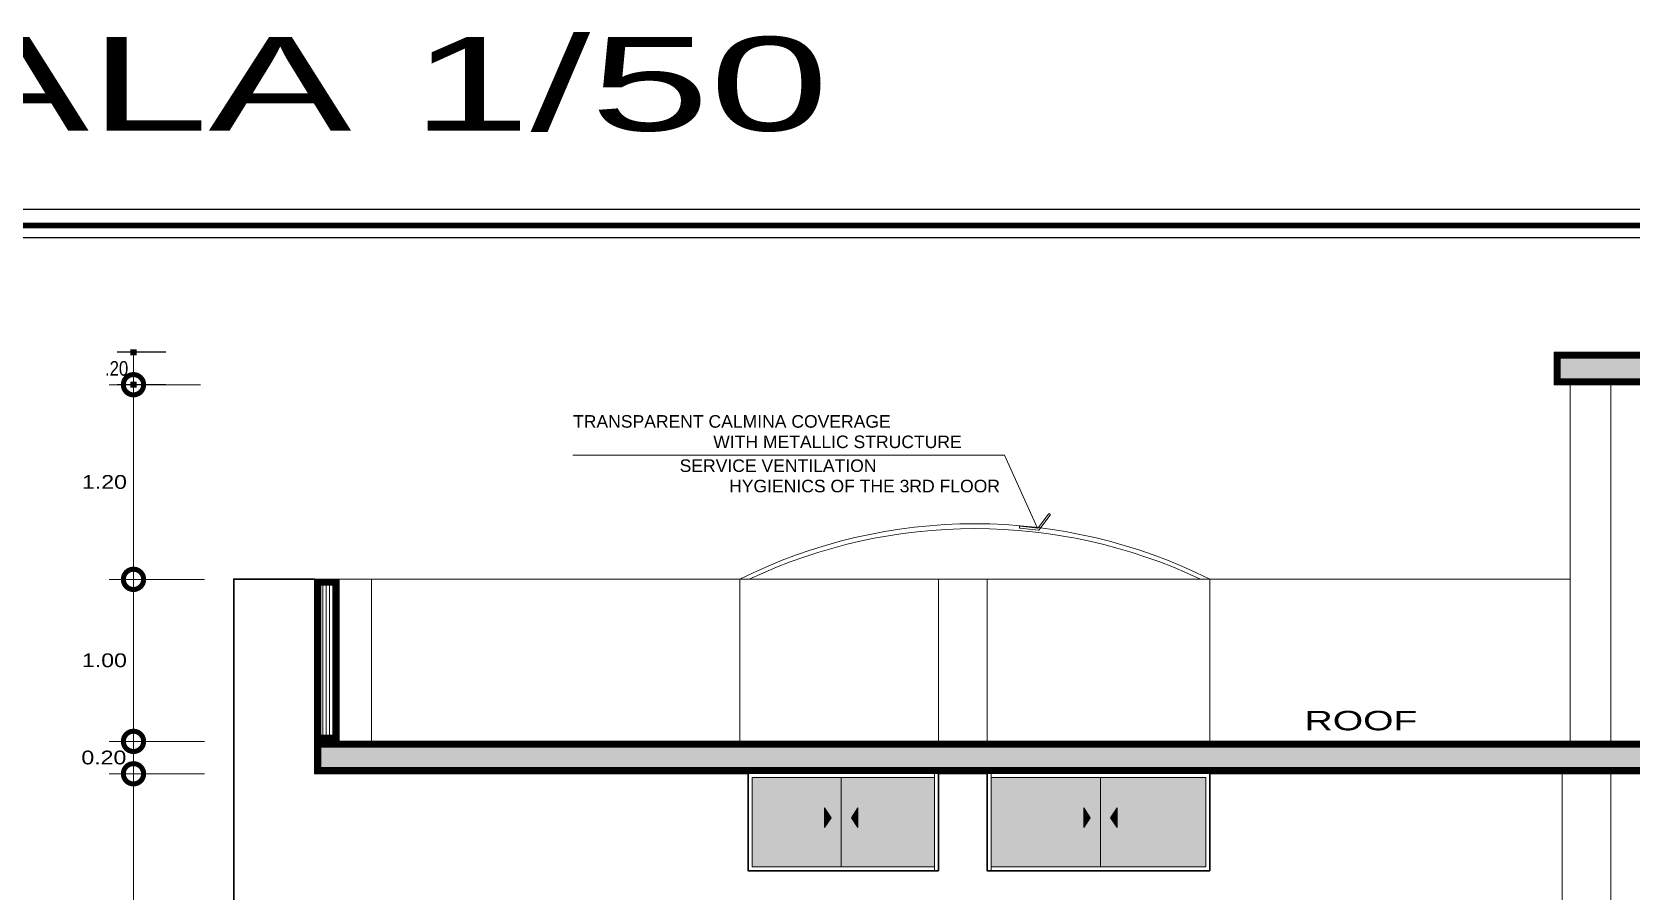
# Model space of a CAD drawing. Header units: millimetres. Extents: x 1555 to 3397, y 790 to 1592.
# Drawn here: x 1710.23 to 1720.1, y 814.46 to 819.76 of the extents above; entities that cross this region are included whole.
import ezdxf
from ezdxf.enums import TextEntityAlignment as Align

# ---------------------------------------------------------------- set-up
doc = ezdxf.new("R2010")
doc.units = ezdxf.units.MM
doc.layers.get('0').update_dxf_attribs({"lineweight": 5})
doc.layers.get('Defpoints').update_dxf_attribs({"lineweight": 5})
for name, color, linetype, lineweight in [('0-Hach de Muro Alto', 145, 'Continuous', 5), ('0-Muro Alto', 145, 'Continuous', 5), ('02', 2, 'Continuous', 5), ('CONCRETO DE LOSA ALIGERADO', 251, 'Continuous', 5), ('COTA', 250, 'Continuous', 9), ('COTAS', 7, 'Continuous', 9), ('LOSA STDIO ARQ', 7, 'Continuous', 13), ('MARCO DE MENBRETE', 252, 'Continuous', 25), ('MURO ELEV', 7, 'Continuous', 20), ('PISO DE TERMINADO', 7, 'Continuous', 5), ('Tex', 251, 'Continuous', 9), ('TEXT2', 7, 'Continuous', 9), ('TEXTO COTA50', 57, 'Continuous', 13), ('VENTANA', 150, 'Continuous', 5), ('VENTANA ELEV', 144, 'Continuous', 5)]:
    doc.layers.add(name, color=color, linetype=linetype, lineweight=lineweight)
for name, color, linetype, lineweight, true_color in [('COLUMNA ELEVACION', 7, 'Continuous', 9, 0x44484a), ('MARCO  LOGITO LM', 7, 'Continuous', 25, 0x5b584a), ('MUEBLESSS', 7, 'Continuous', 0, 0x3d3d3d), ('MURO INTERIOR 01', 7, 'Continuous', 30, 0x4b4d46), ('RELLENO DE MURO CORTE', 7, 'Continuous', 5, 0x5b605f), ('TEXTO', 7, 'Continuous', 20, 0x51594d)]:
    doc.layers.add(name, color=color, linetype=linetype, lineweight=lineweight, true_color=true_color)
doc.layers.add('LOGO', color=7, linetype='Continuous')
doc.styles.add('DETALLES', font='techl___.ttf')
doc.styles.add('HUGO1', font='swisse.ttf')
doc.styles.add('STYLE1-50EJES', font='swissel.ttf', dxfattribs={"width": 1.2, "height": 0.085})
doc.styles.add('TEXTO AMBIENTES', font='', dxfattribs={"width": 1.75, "height": 0.2})
doc.styles.add('TEXTO-AMBIENTES', font='GOTHIC.TTF', dxfattribs={"width": 1.5, "height": 0.125})
doc.styles.get('TEXTO AMBIENTES').set_extended_font_data('Gulim')
doc.dimstyles.new('50$0', dxfattribs={"dimscale": 0, "dimtxt": 0.09, "dimasz": 0.038, "dimexe": 0.1, "dimexo": 0.05, "dimgap": 0.02, "dimtad": 2, "dimtih": 1, "dimtoh": 1, "dimlfac": -1, "dimzin": 4, "dimdsep": 46, "dimtxsty": 'DETALLES', "dimblk": 'BOXFILLED', "dimcen": 2.5, "dimclrd": 256, "dimclre": 256, "dimclrt": 256, "dimazin": 0, "dimtfac": 1, "dimtmove": 0, "dimatfit": 2, "dimldrblk": 'DOT', "dimfxl": 0.2, "dimfxlon": 1, "dimtolj": 1, "dimtzin": 0, "dimlwd": -1, "dimarcsym": 0})
doc.dimstyles.new('DIM-1-50ejes', dxfattribs={"dimtxt": 0.085, "dimasz": 0.25, "dimexe": 0.15, "dimexo": 0.18, "dimgap": 0.03, "dimtad": 2, "dimtih": 1, "dimtoh": 1, "dimzin": 0, "dimdsep": 46, "dimtxsty": 'STYLE1-50EJES', "dimblk1": 'DOTSMALL', "dimblk2": 'DOTSMALL', "dimsah": 1, "dimcen": 2.75, "dimclrd": 256, "dimclre": 256, "dimclrt": 256, "dimazin": 0, "dimtfac": 1, "dimtix": 1, "dimtmove": 0, "dimatfit": 3, "dimldrblk": 'DOTSMALL', "dimfxl": 1, "dimfxlon": 1, "dimtolj": 1, "dimtzin": 0, "dimlwd": -1, "dimlwe": -1, "dimarcsym": 0})

# ---------------------------------------------------------------- blocks, each defined once
blk = doc.blocks.new('_DOTSMALL')
at = {"color": 0, "linetype": 'ByBlock', "const_width": 0.5}
blk.add_lwpolyline([(-0.0625, 0, 1), (0.0625, 0, 1)], format="xyb", close=True, dxfattribs=at)
blk = doc.blocks.new('*D460')
at = {"layer": 'COTAS', "transparency": 16777216}
for p, q in [((1711.2946, 815.1791), (1710.706, 815.1791)), ((1710.856, 813.1291), (1710.856, 815.1791)), ((1711.5446, 813.1291), (1710.706, 813.1291))]:
    blk.add_line(p, q, dxfattribs=at)
at = {"layer": 'Defpoints', "color": 0, "transparency": 16777216}
for p in [(1710.856, 815.1791), (1711.4746, 815.1791), (1711.7246, 813.1291)]:
    blk.add_point(p, dxfattribs=at)
at = {"layer": 'COTAS', "transparency": 16777216, "xscale": 0.25, "yscale": 0.25, "zscale": 0.25}
for p, rotation in [((1710.856, 815.1791), 90), ((1710.856, 813.1291), 270)]:
    blk.add_blockref('_DOTSMALL', p, dxfattribs=dict(at, rotation=rotation))
at = {"layer": 'COTAS', "transparency": 16777216, "insert": (1710.6729, 814.1541), "char_height": 0.085, "attachment_point": 5, "style": 'STYLE1-50EJES'}
blk.add_mtext('\\A1;2.05', dxfattribs=at)
blk = doc.blocks.new('*D461')
at = {"layer": 'COTAS', "transparency": 16777216}
for p, q in [((1711.2946, 815.3791), (1710.706, 815.3791)), ((1710.856, 815.1791), (1710.856, 815.3791)), ((1711.2946, 815.1791), (1710.706, 815.1791))]:
    blk.add_line(p, q, dxfattribs=at)
at = {"layer": 'Defpoints', "color": 0, "transparency": 16777216}
for p in [(1710.856, 815.3791), (1711.4746, 815.3791), (1711.4746, 815.1791)]:
    blk.add_point(p, dxfattribs=at)
at = {"layer": 'COTAS', "transparency": 16777216, "xscale": 0.25, "yscale": 0.25, "zscale": 0.25}
for p, rotation in [((1710.856, 815.3791), 90), ((1710.856, 815.1791), 270)]:
    blk.add_blockref('_DOTSMALL', p, dxfattribs=dict(at, rotation=rotation))
at = {"layer": 'COTAS', "transparency": 16777216, "insert": (1710.673, 815.2791), "char_height": 0.085, "attachment_point": 5, "style": 'STYLE1-50EJES'}
blk.add_mtext('\\A1;0.20', dxfattribs=at)
blk = doc.blocks.new('*D462')
at = {"layer": 'COTAS', "transparency": 16777216}
for p, q in [((1711.2946, 816.3791), (1710.706, 816.3791)), ((1710.856, 815.3791), (1710.856, 816.3791)), ((1711.2946, 815.3791), (1710.706, 815.3791))]:
    blk.add_line(p, q, dxfattribs=at)
at = {"layer": 'Defpoints', "color": 0, "transparency": 16777216}
for p in [(1710.856, 816.3791), (1711.4746, 816.3791), (1711.4746, 815.3791)]:
    blk.add_point(p, dxfattribs=at)
at = {"layer": 'COTAS', "transparency": 16777216, "xscale": 0.25, "yscale": 0.25, "zscale": 0.25}
for p, rotation in [((1710.856, 816.3791), 90), ((1710.856, 815.3791), 270)]:
    blk.add_blockref('_DOTSMALL', p, dxfattribs=dict(at, rotation=rotation))
at = {"layer": 'COTAS', "transparency": 16777216, "insert": (1710.6767, 815.8791), "char_height": 0.085, "attachment_point": 5, "style": 'STYLE1-50EJES'}
blk.add_mtext('\\A1;1.00', dxfattribs=at)
blk = doc.blocks.new('*D463')
at = {"layer": 'COTAS', "transparency": 16777216}
for p, q in [((1711.2694, 817.5805), (1710.706, 817.5805)), ((1710.856, 816.3791), (1710.856, 817.5805)), ((1711.2946, 816.3791), (1710.706, 816.3791))]:
    blk.add_line(p, q, dxfattribs=at)
at = {"layer": 'Defpoints', "color": 0, "transparency": 16777216}
for p in [(1710.856, 817.5805), (1711.4494, 817.5805), (1711.4746, 816.3791)]:
    blk.add_point(p, dxfattribs=at)
at = {"layer": 'COTAS', "transparency": 16777216, "xscale": 0.25, "yscale": 0.25, "zscale": 0.25}
for p, rotation in [((1710.856, 817.5805), 90), ((1710.856, 816.3791), 270)]:
    blk.add_blockref('_DOTSMALL', p, dxfattribs=dict(at, rotation=rotation))
at = {"layer": 'COTAS', "transparency": 16777216, "insert": (1710.6767, 816.9798), "char_height": 0.085, "attachment_point": 5, "style": 'STYLE1-50EJES'}
blk.add_mtext('\\A1;1.20', dxfattribs=at)
blk = doc.blocks.new('_BOXFILLED')
at = {"color": 0, "linetype": 'ByBlock'}
blk.add_line((-0.5, 0), (-1, 0), dxfattribs=at)
blk.add_solid([(-0.5, 0.5), (0.5, 0.5), (-0.5, -0.5), (0.5, -0.5)], dxfattribs=at)
blk = doc.blocks.new('*D464')
at = {"layer": 'COTA', "lineweight": -2, "transparency": 16777216}
for p, q in [((1711.056, 817.7805), (1710.756, 817.7805)), ((1711.056, 817.5805), (1710.756, 817.5805))]:
    blk.add_line(p, q, dxfattribs=at)
at = {"layer": 'COTA', "transparency": 16777216}
blk.add_line((1710.856, 817.6185), (1710.856, 817.7425), dxfattribs=at)
at = {"layer": 'Defpoints', "color": 0, "transparency": 16777216}
for p in [(1710.856, 817.7805), (1711.4649, 817.7805), (1711.4494, 817.5805)]:
    blk.add_point(p, dxfattribs=at)
at = {"layer": 'COTA', "transparency": 16777216, "xscale": 0.038, "yscale": 0.038, "zscale": 0.038}
for p, rotation in [((1710.856, 817.7805), 90), ((1710.856, 817.5805), 270)]:
    blk.add_blockref('_BOXFILLED', p, dxfattribs=dict(at, rotation=rotation))
at = {"layer": 'COTA', "transparency": 16777216, "insert": (1710.7519, 817.6805), "char_height": 0.09, "attachment_point": 5, "style": 'DETALLES'}
blk.add_mtext('\\A1;.20', dxfattribs=at)
blk = doc.blocks.new('_Dot')
at = {"layer": '02', "color": 0, "lineweight": -2}
blk.add_line((-0.5, 0), (-1, 0), dxfattribs=at)
at = {"layer": '02', "color": 0, "const_width": 0.5}
blk.add_lwpolyline([(-0.25, 0, 1), (0.25, 0, 1)], format="xyb", close=True, dxfattribs=at)

msp = doc.modelspace()

# ---------------------------------------------------------------- hatches: boundary and pattern name
at = {"layer": 'CONCRETO DE LOSA ALIGERADO'}
h = msp.add_hatch(dxfattribs=at)
h.set_pattern_fill('CONCRETE', color=256, scale=0.18, style=0, pattern_type=2)
h.set_pattern_definition([(45, (298.61798, -143.04007), (0, 0.180000819), [0.0254556, -0.050913, 0.0127278, -0.0763668, 0.0254556, -0.063639641]), (135, (298.73498, -143.03107), (-0.180000819, 0), [0.02545578, -0.0381834, 0.0127278, -0.063639, 0.02545578, -0.089096681]), (63.434949, (298.590976, -143.06707), (9e-12, 0.18), [0.020124, -0.080496, 0.020124, -0.080502118]), (116.565051, (298.590976, -143.06707), (-7e-11, 0.18), [0.020124, -0.080496, 0.020124, -0.080502118]), (0, (298.59098, -143.04907), (0, 0.18), [0.009, -0.072, 0.018, -0.072, 0.009]), (0, (298.59098, -143.02207), (0, 0.18), [-0.027, 0.018, -0.072, 0, -0.063, 0]), (0, (298.59098, -143.01307), (0, 0.18), [-0.072, 0, -0.054, 0.018, -0.036, 0]), (0, (298.59098, -142.98607), (0, 0.18), [-0.036, 0, -0.045, 0.018, -0.081, 0]), (0, (298.59098, -142.95907), (0, 0.18), [-0.036, 0.018, -0.072, 0.018, -0.036, 0]), (0, (298.59098, -142.91407), (0, 0.18), [-0.027, 0.018, -0.036, 0, -0.099, 0]), (0, (298.59098, -142.90507), (0, 0.18), [-0.036, 0, -0.108, 0.018, -0.018, 0]), (90, (298.59998, -143.03107), (-0.18, 0), [-0.054, 0, -0.054, 0, -0.072, 0]), (90, (298.61798, -143.06707), (-0.18, 0), [-0.027, 0.018, -0.072, 0, -0.063, 0]), (90, (298.63598, -143.06707), (-0.18, 0), [-0.072, 0, -0.063, 0.018, -0.027, 0]), (90, (298.73498, -143.06707), (-0.18, 0), [-0.036, 0.018, -0.09, 0.018, -0.018, 0]), (90, (298.60898, -143.04907), (-0.18, 0), [-0.054, 0, -0.063, 0, -0.063, 0]), (90, (298.62698, -143.04907), (-0.18, 0), [-0.045, 0, -0.099, 0, -0.036, 0]), (90, (298.64498, -143.04007), (-0.18, 0), [-0.09, 0, -0.027, 0, -0.063, 0]), (90, (298.65398, -143.05807), (-0.18, 0), [-0.081, 0, -0.036, 0, -0.045, 0]), (90, (298.67198, -143.03107), (-0.18, 0), [-0.072, 0, -0.027, 0, -0.072, 0]), (90, (298.68098, -143.02207), (-0.18, 0), [-0.081, 0, -0.036, 0, -0.063, 0]), (90, (298.68998, -143.06707), (-0.18, 0), [-0.108, 0, -0.045, 0, -0.027, 0]), (90, (298.69898, -143.04007), (-0.18, 0), [-0.036, 0, -0.072, 0, -0.072, 0]), (90, (298.70798, -143.04907), (-0.18, 0), [-0.081, 0, -0.045, 0, -0.054, 0]), (90, (298.71698, -143.05807), (-0.18, 0), [-0.072, 0, -0.054, 0, -0.054, 0]), (90, (298.73498, -143.04907), (-0.18, 0), [-0.054, 0, -0.054, 0, -0.072, 0]), (90, (298.75298, -143.04007), (-0.18, 0), [-0.072, 0, -0.036, 0, -0.072, 0]), (90, (298.76198, -143.03107), (-0.18, 0), [-0.027, 0, -0.108, 0, -0.045, 0])])
h.paths.add_polyline_path([(1723.1746, 817.58055), (1723.1746, 817.78055), (1719.6246, 817.78055), (1719.6246, 817.58055)])
h = msp.add_hatch(dxfattribs=at)
h.set_pattern_fill('CONCRETE', color=256, scale=0.18, style=0, pattern_type=2)
h.set_pattern_definition([(45, (290.96798, -145.44007), (0, 0.180000819), [0.0254556, -0.050913, 0.0127278, -0.0763668, 0.0254556, -0.063639641]), (135, (291.08498, -145.43107), (-0.180000819, 0), [0.02545578, -0.0381834, 0.0127278, -0.063639, 0.02545578, -0.089096681]), (63.434949, (290.940976, -145.46707), (9e-12, 0.18), [0.020124, -0.080496, 0.020124, -0.080502118]), (116.565051, (290.940976, -145.46707), (-7e-11, 0.18), [0.020124, -0.080496, 0.020124, -0.080502118]), (0, (290.94098, -145.44907), (0, 0.18), [0.009, -0.072, 0.018, -0.072, 0.009]), (0, (290.94098, -145.42207), (0, 0.18), [-0.027, 0.018, -0.072, 0, -0.063, 0]), (0, (290.94098, -145.41307), (0, 0.18), [-0.072, 0, -0.054, 0.018, -0.036, 0]), (0, (290.94098, -145.38607), (0, 0.18), [-0.036, 0, -0.045, 0.018, -0.081, 0]), (0, (290.94098, -145.35907), (0, 0.18), [-0.036, 0.018, -0.072, 0.018, -0.036, 0]), (0, (290.94098, -145.31407), (0, 0.18), [-0.027, 0.018, -0.036, 0, -0.099, 0]), (0, (290.94098, -145.30507), (0, 0.18), [-0.036, 0, -0.108, 0.018, -0.018, 0]), (90, (290.94998, -145.43107), (-0.18, 0), [-0.054, 0, -0.054, 0, -0.072, 0]), (90, (290.96798, -145.46707), (-0.18, 0), [-0.027, 0.018, -0.072, 0, -0.063, 0]), (90, (290.98598, -145.46707), (-0.18, 0), [-0.072, 0, -0.063, 0.018, -0.027, 0]), (90, (291.08498, -145.46707), (-0.18, 0), [-0.036, 0.018, -0.09, 0.018, -0.018, 0]), (90, (290.95898, -145.44907), (-0.18, 0), [-0.054, 0, -0.063, 0, -0.063, 0]), (90, (290.97698, -145.44907), (-0.18, 0), [-0.045, 0, -0.099, 0, -0.036, 0]), (90, (290.99498, -145.44007), (-0.18, 0), [-0.09, 0, -0.027, 0, -0.063, 0]), (90, (291.00398, -145.45807), (-0.18, 0), [-0.081, 0, -0.036, 0, -0.045, 0]), (90, (291.02198, -145.43107), (-0.18, 0), [-0.072, 0, -0.027, 0, -0.072, 0]), (90, (291.03098, -145.42207), (-0.18, 0), [-0.081, 0, -0.036, 0, -0.063, 0]), (90, (291.03998, -145.46707), (-0.18, 0), [-0.108, 0, -0.045, 0, -0.027, 0]), (90, (291.04898, -145.44007), (-0.18, 0), [-0.036, 0, -0.072, 0, -0.072, 0]), (90, (291.05798, -145.44907), (-0.18, 0), [-0.081, 0, -0.045, 0, -0.054, 0]), (90, (291.06698, -145.45807), (-0.18, 0), [-0.072, 0, -0.054, 0, -0.054, 0]), (90, (291.08498, -145.44907), (-0.18, 0), [-0.054, 0, -0.054, 0, -0.072, 0]), (90, (291.10298, -145.44007), (-0.18, 0), [-0.072, 0, -0.036, 0, -0.072, 0]), (90, (291.11198, -145.43107), (-0.18, 0), [-0.027, 0, -0.108, 0, -0.045, 0])])
h.paths.add_polyline_path([(1723.1746, 815.18055), (1723.1746, 815.38055), (1711.9746, 815.38055), (1711.9746, 815.18055)])
at = {"layer": 'PISO DE TERMINADO'}
h = msp.add_hatch(color=256, dxfattribs=at)
h.set_gradient(color1=(43, 165, 202), one_color=1, tint=1)
h.paths.add_polyline_path([(1715.7996, 815.15555), (1714.6746, 815.15555), (1714.6746, 814.60555), (1715.7996, 814.60555)])
h = msp.add_hatch(color=256, dxfattribs=at)
h.set_gradient(color1=(43, 165, 202), one_color=1, tint=1)
h.paths.add_polyline_path([(1717.4746, 815.15555), (1716.1496, 815.15555), (1716.1496, 814.60555), (1717.4746, 814.60555)])
at = {"layer": 'RELLENO DE MURO CORTE'}
h = msp.add_hatch(dxfattribs=at)
h.set_pattern_fill('_USER', color=256, scale=0.02, angle=90, style=0, pattern_type=0)
h.set_pattern_definition([(90, (-21.494493, 24.85458), (-0.02, 1e-18), [])])
h.paths.add_polyline_path([(1712.1046, 816.36055), (1711.9946, 816.36055), (1711.9946, 815.40055), (1712.1046, 815.40055)])
at = {"layer": 'VENTANA ELEV'}
h = msp.add_hatch(color=256, dxfattribs=at)
h.dxf.hatch_style = 1
h.paths.add_polyline_path([(1715.12118, 814.96834), (1715.12118, 814.84684), (1715.16168, 814.90759)])
h = msp.add_hatch(color=256, dxfattribs=at)
h.dxf.hatch_style = 1
h.paths.add_polyline_path([(1715.32802, 814.96834), (1715.32802, 814.84684), (1715.28752, 814.90759)])
h = msp.add_hatch(color=256, dxfattribs=at)
h.dxf.hatch_style = 1
h.paths.add_polyline_path([(1716.72118, 814.96834), (1716.72118, 814.84684), (1716.76168, 814.90759)])
h = msp.add_hatch(color=256, dxfattribs=at)
h.dxf.hatch_style = 1
h.paths.add_polyline_path([(1716.92802, 814.96834), (1716.92802, 814.84684), (1716.88752, 814.90759)])

# ---------------------------------------------------------------- linework, layer by layer
at = {"layer": '0-Hach de Muro Alto', "const_width": 0.04}
msp.add_lwpolyline([(1712.1046, 816.36055), (1711.9946, 816.36055), (1711.9946, 815.40055), (1712.1046, 815.40055)], close=True, dxfattribs=at)
at = {"layer": '0-Muro Alto'}
msp.add_lwpolyline([(1712.1246, 816.38055), (1711.9746, 816.38055), (1711.9746, 815.38055), (1712.1246, 815.38055)], close=True, dxfattribs=at)
at = {"layer": 'COLUMNA ELEVACION'}
for points in [[(1719.9746, 817.58055), (1719.7246, 817.58055), (1719.7246, 815.38055), (1719.9746, 815.38055)], [(1712.3246, 816.38055), (1712.1246, 816.38055), (1712.1246, 815.38055), (1712.3246, 815.38055)], [(1716.1246, 816.38055), (1715.8246, 816.38055), (1715.8246, 815.38055), (1716.1246, 815.38055)], [(1719.9746, 815.18055), (1719.6746, 815.18055), (1719.6746, 812.23055), (1719.9746, 812.23055)]]:
    msp.add_lwpolyline(points, close=True, dxfattribs=at)
at = {"layer": 'LOGO'}
msp.add_lwpolyline([(1730.63266, 789.52369), (1689.17793, 789.52369), (1689.17793, 818.66337), (1730.63266, 818.66337)], close=True, dxfattribs=at)
at = {"layer": 'LOSA STDIO ARQ'}
for points in [[(1719.6246, 817.78055), (1723.1746, 817.78055), (1723.1746, 817.58055), (1719.6246, 817.58055)], [(1723.1746, 815.38055), (1711.9746, 815.38055), (1711.9746, 815.18055), (1723.1746, 815.18055)]]:
    msp.add_lwpolyline(points, close=True, dxfattribs=at)
at = {"layer": 'LOSA STDIO ARQ', "const_width": 0.04}
for points in [[(1719.6446, 817.76055), (1723.1546, 817.76055), (1723.1546, 817.60055), (1719.6446, 817.60055)], [(1711.9946, 815.36055), (1723.1546, 815.36055), (1723.1546, 815.20055), (1711.9946, 815.20055)]]:
    msp.add_lwpolyline(points, close=True, dxfattribs=at)
at = {"layer": 'MARCO  LOGITO LM', "ltscale": 0.8, "const_width": 0.03358}
msp.add_lwpolyline([(1689.27793, 818.56337), (1730.53266, 818.56337), (1730.53266, 789.62369), (1689.27793, 789.62369)], close=True, dxfattribs=at)
at = {"layer": 'MARCO DE MENBRETE'}
msp.add_lwpolyline([(1689.35293, 818.48837), (1730.45766, 818.48837), (1730.45766, 789.69869), (1689.35293, 789.69869)], close=True, dxfattribs=at)
at = {"layer": 'MUEBLESSS'}
for p, q in [((1715.2246, 815.15555), (1715.2246, 814.60555)), ((1716.8246, 815.15555), (1716.8246, 814.60555))]:
    msp.add_line(p, q, dxfattribs=at)
at = {"layer": 'MURO ELEV'}
for points in [[(1715.8246, 816.38055), (1712.3246, 816.38055), (1712.3246, 815.38055), (1715.8246, 815.38055)], [(1714.5996, 816.38055), (1717.4996, 816.38055), (1717.4996, 815.38055), (1714.5996, 815.38055)], [(1719.7246, 816.38055), (1716.1246, 816.38055), (1716.1246, 815.38055), (1719.7246, 815.38055)], [(1715.7996, 815.18055), (1714.6496, 815.18055), (1714.6496, 814.58055), (1715.7996, 814.58055)], [(1717.4996, 815.18055), (1716.1496, 815.18055), (1716.1496, 814.58055), (1717.4996, 814.58055)]]:
    msp.add_lwpolyline(points, close=True, dxfattribs=at)
at = {"layer": 'MURO INTERIOR 01'}
msp.add_lwpolyline([(1720.9746, 815.18055), (1719.9746, 815.18055), (1719.9746, 815.18055), (1719.7246, 815.18055), (1719.7246, 815.18055), (1717.4996, 815.18055), (1717.4996, 814.58055), (1716.1246, 814.58055), (1716.1246, 815.18055), (1716.0746, 815.18055), (1716.0746, 815.18055), (1715.8746, 815.18055), (1715.8746, 815.18055), (1715.8246, 815.18055), (1715.8246, 814.58055), (1714.6496, 814.58055), (1714.6496, 815.18055), (1712.2246, 815.18055), (1712.2246, 815.18055), (1711.9746, 815.18055), (1711.9746, 815.38055), (1711.9746, 816.38055), (1711.4746, 816.38055), (1711.4746, 808.88055)], dxfattribs=at)
at = {"layer": 'TEXTO COTA50'}
msp.add_lwpolyline([(1716.43378, 816.69937), (1716.23291, 817.14513), (1713.56701, 817.14513)], dxfattribs=at)
msp.add_lwpolyline([(1716.32981, 816.69497), (1716.44065, 816.68218, 0.2679492), (1716.44621, 816.68459), (1716.51271, 816.77418, 0.4142136), (1716.51145, 816.78266), (1716.51145, 816.78266, 0.4142136), (1716.50298, 816.7814), (1716.44065, 816.69742, -0.2679492), (1716.43509, 816.69501), (1716.3312, 816.707, 0.4142136), (1716.32448, 816.70168), (1716.32448, 816.70168, 0.4142136)], format="xyb", close=True, dxfattribs=at)
at = {"layer": 'VENTANA'}
for centre, radius, start, end in [((1716.0496, 813.47414), 3.24803, 63.485486, 116.514514), ((1716.0496, 813.42546), 3.26671, 64.770329, 115.229671)]:
    msp.add_arc(centre, radius, start, end, dxfattribs=at)
at = {"layer": 'VENTANA ELEV'}
for points in [[(1715.7996, 815.15555), (1714.6746, 815.15555), (1714.6746, 814.60555), (1715.7996, 814.60555)], [(1717.4746, 815.15555), (1716.1496, 815.15555), (1716.1496, 814.60555), (1717.4746, 814.60555)], [(1715.12118, 814.96834), (1715.16168, 814.90759), (1715.12118, 814.84684)], [(1715.12118, 814.96834), (1715.12118, 814.84684), (1715.16168, 814.90759)], [(1715.32802, 814.96834), (1715.28752, 814.90759), (1715.32802, 814.84684)], [(1715.32802, 814.96834), (1715.32802, 814.84684), (1715.28752, 814.90759)], [(1716.72118, 814.96834), (1716.76168, 814.90759), (1716.72118, 814.84684)], [(1716.72118, 814.96834), (1716.72118, 814.84684), (1716.76168, 814.90759)], [(1716.92802, 814.96834), (1716.88752, 814.90759), (1716.92802, 814.84684)], [(1716.92802, 814.96834), (1716.92802, 814.84684), (1716.88752, 814.90759)]]:
    msp.add_lwpolyline(points, close=True, dxfattribs=at)

# ---------------------------------------------------------------- texts
at = {"layer": 'Tex', "style": 'TEXTO AMBIENTES', "width": 1.75}
msp.add_text('A1 ESACALA 1/50', height=0.5786728, dxfattribs=at).set_placement((1709.62532, 819.43736), align=Align.MIDDLE_CENTER)
at = {"layer": 'TEXT2', "insert": (1718.43254, 815.5066), "char_height": 0.12, "width": 1.311925, "attachment_point": 5, "style": 'TEXTO-AMBIENTES'}
msp.add_mtext('\\A1;ROOF', dxfattribs=at)
at = {"layer": 'TEXTO', "ltscale": 0.03, "style": 'HUGO1'}
for s, p in [('TRANSPARENT CALMINA COVERAGE', (1713.56933, 817.31514)), ('WITH METALLIC STRUCTURE', (1714.43477, 817.18923)), ('SERVICE VENTILATION ', (1714.22701, 817.04203)), ('HYGIENICS OF THE 3RD FLOOR', (1714.53258, 816.91635))]:
    msp.add_text(s, height=0.0774962, dxfattribs=at).set_placement(p)

# ---------------------------------------------------------------- dimensions: what is measured, and where the dimension line sits
at = {"layer": 'COTA'}
dim = msp.add_linear_dim(base=(1710.85603, 817.78055), p1=(1711.44944, 817.58055), p2=(1711.46488, 817.78055), angle=270, dimstyle='50$0', override={"dimscale": 1, "dimtmove": 1}, dxfattribs=at)
dim.commit()
dim.dimension.update_dxf_attribs({"geometry": '*D464', "text_midpoint": (1710.75188, 817.68055)})
at = {"layer": 'COTAS'}
for base, p1, p2, picture, middle in [((1710.85603, 817.58055), (1711.4746, 816.37906), (1711.44944, 817.58055), '*D463', (1710.67672, 816.9798)), ((1710.85603, 816.37906), (1711.4746, 815.37906), (1711.4746, 816.37906), '*D462', (1710.67672, 815.87906)), ((1710.85603, 815.37906), (1711.4746, 815.17906), (1711.4746, 815.37906), '*D461', (1710.67303, 815.27906)), ((1710.85603, 815.17906), (1711.7246, 813.12906), (1711.4746, 815.17906), '*D460', (1710.67289, 814.15406))]:
    dim = msp.add_linear_dim(base=base, p1=p1, p2=p2, angle=270, dimstyle='DIM-1-50ejes', override={"dimtmove": 1}, dxfattribs=at)
    dim.commit()
    dim.dimension.update_dxf_attribs({"geometry": picture, "text_midpoint": middle})

doc.saveas('drawing.dxf')
